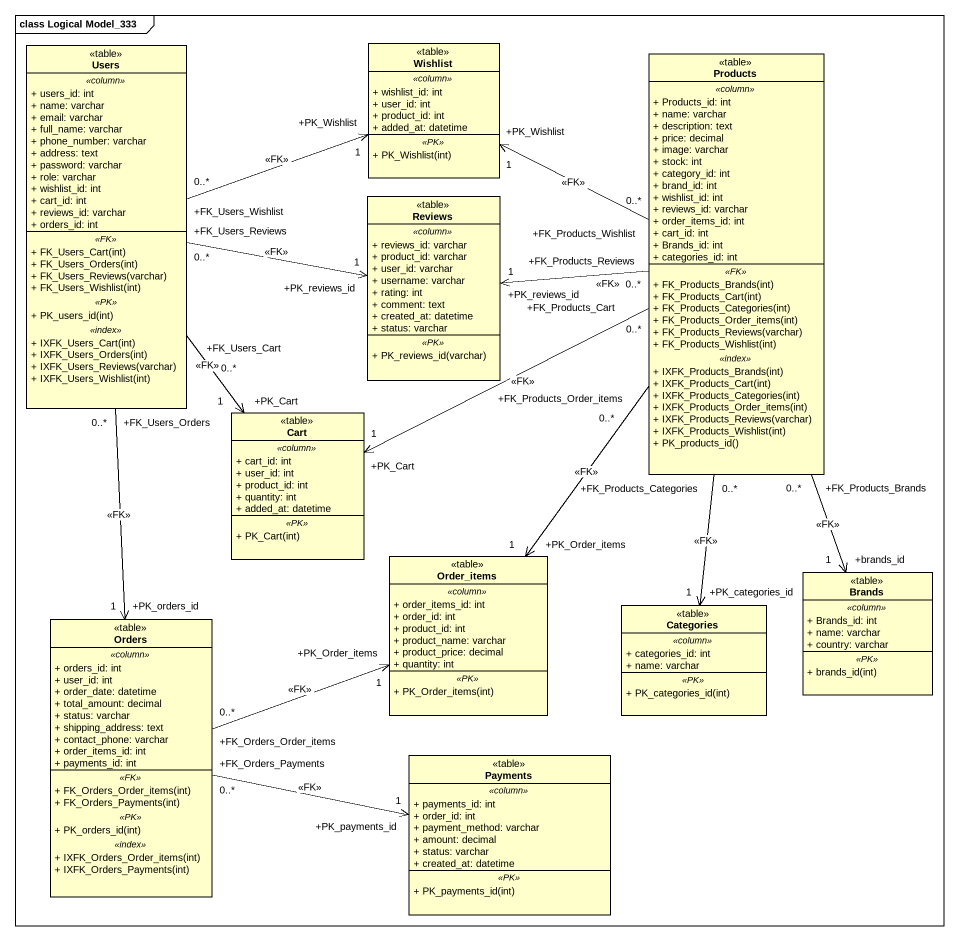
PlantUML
@startuml
mainframe class Logical Model_333
hide circle
hide empty members
skinparam classAttributeIconSize 0
class Users <<table>> {
  .. <<column>> ..
  + users_id: int
  + name: varchar
  + email: varchar
  + full_name: varchar
  + phone_number: varchar
  + address: text
  + password: varchar
  + role: varchar
  + wishlist_id: int
  + cart_id: int
  + reviews_id: varchar
  + orders_id: int
  .. <<FK>> ..
  + FK_Users_Cart(int)
  + FK_Users_Orders(int)
  + FK_Users_Reviews(varchar)
  + FK_Users_Wishlist(int)
  .. <<PK>> ..
  + PK_users_id(int)
  .. <<index>> ..
  + IXFK_Users_Cart(int)
  + IXFK_Users_Orders(int)
  + IXFK_Users_Reviews(varchar)
  + IXFK_Users_Wishlist(int)
}
class Wishlist <<table>> {
  .. <<column>> ..
  + wishlist_id: int
  + user_id: int
  + product_id: int
  + added_at: datetime
  .. <<PK>> ..
  + PK_Wishlist(int)
}
class Products <<table>> {
  .. <<column>> ..
  + Products_id: int
  + name: varchar
  + description: text
  + price: decimal
  + image: varchar
  + stock: int
  + category_id: int
  + brand_id: int
  + wishlist_id: int
  + reviews_id: varchar
  + order_items_id: int
  + cart_id: int
  + Brands_id: int
  + categories_id: int
  .. <<FK>> ..
  + FK_Products_Brands(int)
  + FK_Products_Cart(int)
  + FK_Products_Categories(int)
  + FK_Products_Order_items(int)
  + FK_Products_Reviews(varchar)
  + FK_Products_Wishlist(int)
  .. <<index>> ..
  + IXFK_Products_Brands(int)
  + IXFK_Products_Cart(int)
  + IXFK_Products_Categories(int)
  + IXFK_Products_Order_items(int)
  + IXFK_Products_Reviews(varchar)
  + IXFK_Products_Wishlist(int)
  + PK_products_id()
}
class Reviews <<table>> {
  .. <<column>> ..
  + reviews_id: varchar
  + product_id: varchar
  + user_id: varchar
  + username: varchar
  + rating: int
  + comment: text
  + created_at: datetime
  + status: varchar
  .. <<PK>> ..
  + PK_reviews_id(varchar)
}
class Cart <<table>> {
  .. <<column>> ..
  + cart_id: int
  + user_id: int
  + product_id: int
  + quantity: int
  + added_at: datetime
  .. <<PK>> ..
  + PK_Cart(int)
}
class Order_items <<table>> {
  .. <<column>> ..
  + order_items_id: int
  + order_id: int
  + product_id: int
  + product_name: varchar
  + product_price: decimal
  + quantity: int
  .. <<PK>> ..
  + PK_Order_items(int)
}
class Categories <<table>> {
  .. <<column>> ..
  + categories_id: int
  + name: varchar
  .. <<PK>> ..
  + PK_categories_id(int)
}
class Brands <<table>> {
  .. <<column>> ..
  + Brands_id: int
  + name: varchar
  + country: varchar
  .. <<PK>> ..
  + brands_id(int)
}
class Orders <<table>> {
  .. <<column>> ..
  + orders_id: int
  + user_id: int
  + order_date: datetime
  + total_amount: decimal
  + status: varchar
  + shipping_address: text
  + contact_phone: varchar
  + order_items_id: int
  + payments_id: int
  .. <<FK>> ..
  + FK_Orders_Order_items(int)
  + FK_Orders_Payments(int)
  .. <<PK>> ..
  + PK_orders_id(int)
  .. <<index>> ..
  + IXFK_Orders_Order_items(int)
  + IXFK_Orders_Payments(int)
}
class Payments <<table>> {
  .. <<column>> ..
  + payments_id: int
  + order_id: int
  + payment_method: varchar
  + amount: decimal
  + status: varchar
  + created_at: datetime
  .. <<PK>> ..
  + PK_payments_id(int)
}
Users "+FK_Users_Wishlist\n0..*" -right-> "+PK_Wishlist\n1" Wishlist : <<FK>>
Users "+FK_Users_Reviews\n0..*" -right-> "+PK_reviews_id\n1" Reviews : <<FK>>
Users "+FK_Users_Cart\n0..*" --> "+PK_Cart\n1" Cart : <<FK>>
Users "+FK_Users_Orders\n0..*" --> "+PK_orders_id\n1" Orders : <<FK>>
Products "+FK_Products_Wishlist\n0..*" -left-> "+PK_Wishlist\n1" Wishlist : <<FK>>
Products "+FK_Products_Reviews\n0..*" -left-> "+PK_reviews_id\n1" Reviews : <<FK>>
Products "+FK_Products_Cart\n0..*" -left-> "+PK_Cart\n1" Cart : <<FK>>
Products "+FK_Products_Order_items\n0..*" --> "+PK_Order_items\n1" Order_items : <<FK>>
Products "+FK_Products_Categories\n0..*" --> "+PK_categories_id\n1" Categories : <<FK>>
Products "+FK_Products_Brands\n0..*" --> "+brands_id\n1" Brands : <<FK>>
Orders "+FK_Orders_Order_items\n0..*" -right-> "+PK_Order_items\n1" Order_items : <<FK>>
Orders "+FK_Orders_Payments\n0..*" -right-> "+PK_payments_id\n1" Payments : <<FK>>
@enduml
